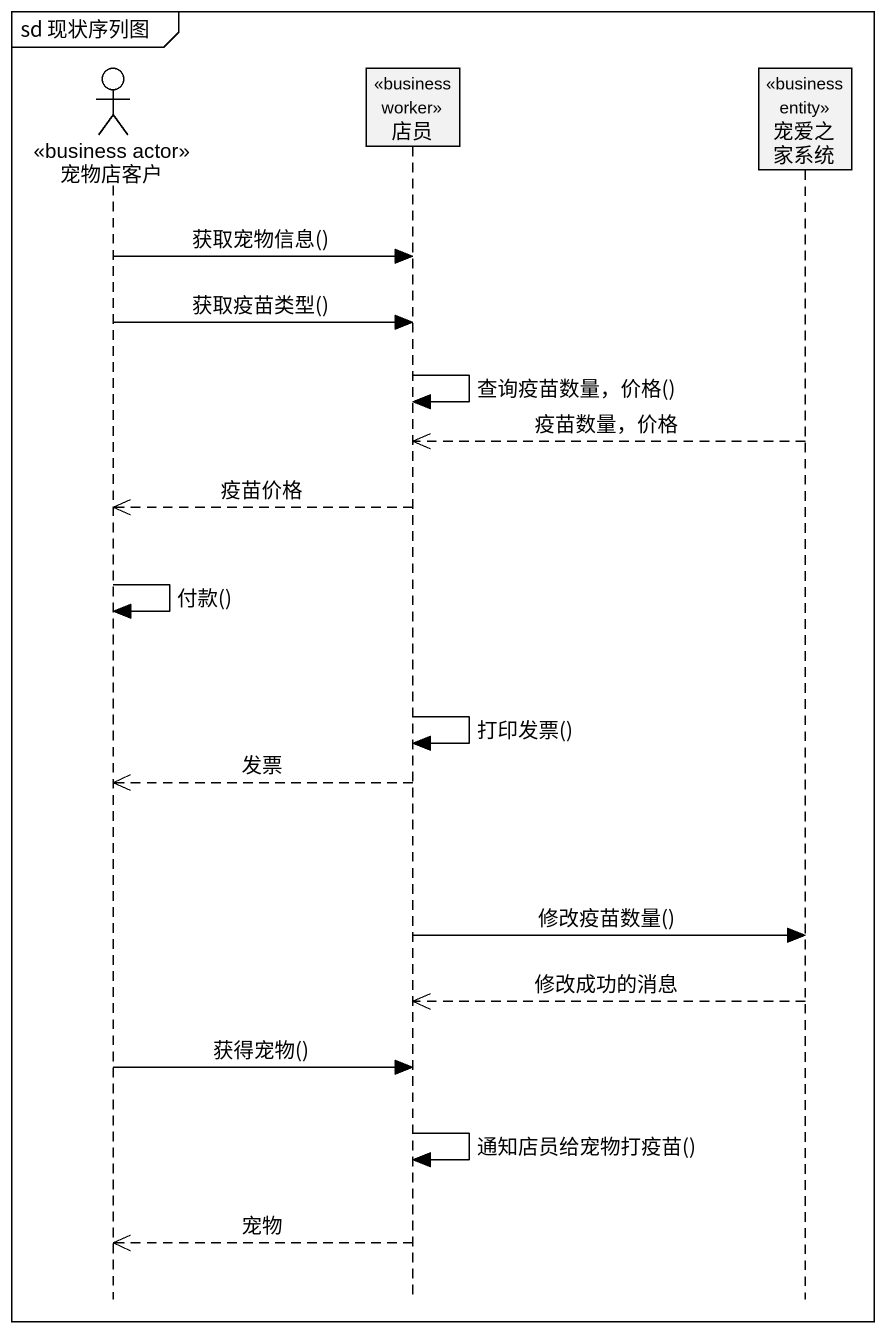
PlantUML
@startuml
mainframe sd 现状序列图
hide footbox
actor 宠物店客户 <<business actor>>
participant 店员 <<business worker>>
participant 宠爱之家系统 <<business entity>>

宠物店客户 -> 店员 : 获取宠物信息()
宠物店客户 -> 店员 : 获取疫苗类型()
店员 -> 店员 : 查询疫苗数量，价格()
宠爱之家系统 -->> 店员 : 疫苗数量，价格
店员 -->> 宠物店客户 : 疫苗价格
宠物店客户 -> 宠物店客户 : 付款()
店员 -> 店员 : 打印发票()
店员 -->> 宠物店客户 : 发票
店员 -> 宠爱之家系统 : 修改疫苗数量()
宠爱之家系统 -->> 店员 : 修改成功的消息
宠物店客户 -> 店员 : 获得宠物()
店员 -> 店员 : 通知店员给宠物打疫苗()
店员 -->> 宠物店客户 : 宠物
@enduml
